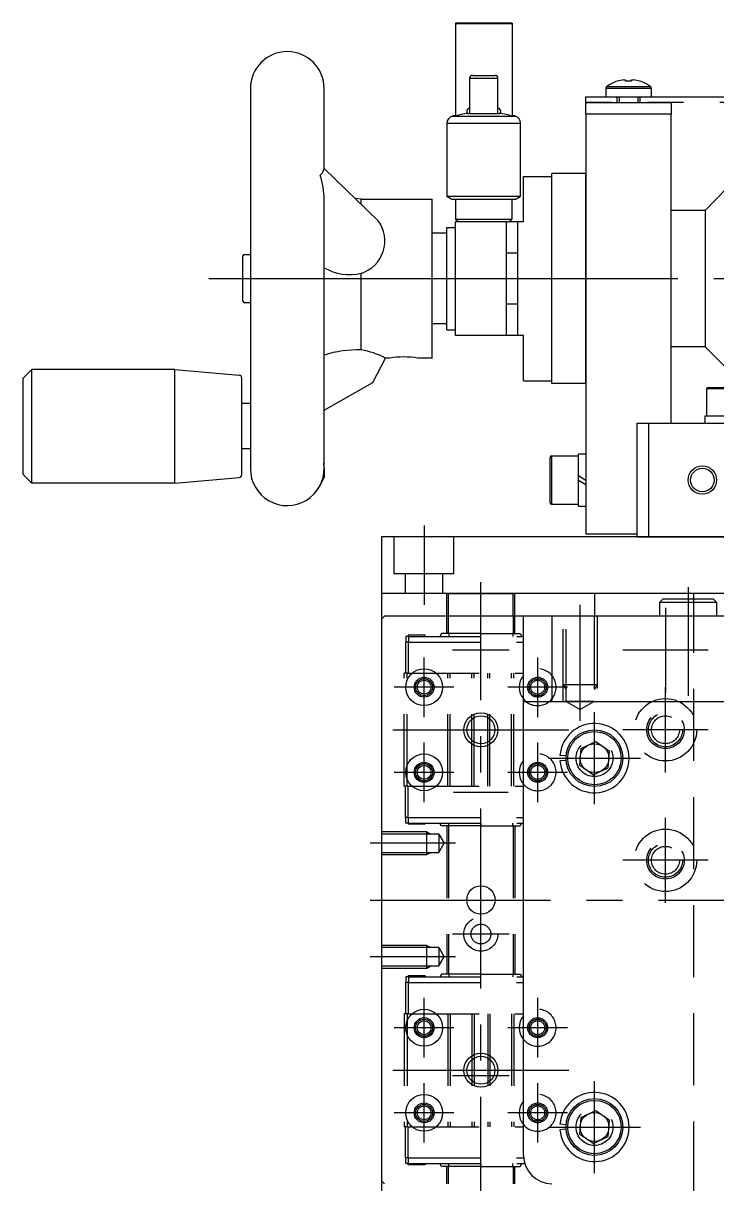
# Model space of a CAD drawing. Extents: x -48 to 540, y -15 to 565.
# Drawn here: x 325.3 to 447.5, y 116 to 320.5 of the extents above; entities that cross this region are included whole.
import ezdxf

# ---------------------------------------------------------------- set-up
doc = ezdxf.new("R2010")
doc.units = 0
for name, pattern in [('CENTER', [50.8, 31.75, -6.35, 6.35, -6.35]), ('DASHED', [19.05, 12.7, -6.35]), ('PHANTOM', [63.5, 31.75, -6.35, 6.35, -6.35, 6.35, -6.35])]:
    doc.linetypes.add(name, pattern=pattern)
doc.layers.get('0').update_dxf_attribs({"linetype": 'CONTINUOUS'})
doc.layers.add('CENTER', color=1, linetype='CENTER')
doc.layers.add('SCALE', color=7, linetype='CONTINUOUS')

msp = doc.modelspace()

# ---------------------------------------------------------------- linework, layer by layer
at = {"color": 7, "linetype": 'CONTINUOUS'}
for p, q in [((401.44, 320.5), (401.44, 320.38)), ((401.44, 320.38), (401.44, 304.12)), ((411.44, 320.38), (401.44, 320.38)), ((411.44, 320.5), (411.44, 320.38)), ((411.44, 320.38), (411.44, 304.12)), ((404.44, 311.3), (408.44, 311.3)), ((365.34, 309), (365.34, 242)), ((378.34, 294.88), (378.34, 309)), ((403.94, 310.8), (408.94, 310.8)), ((427.94, 309.04), (427.94, 307.5)), ((427.94, 309.04), (431.94, 309.04)), ((428.09, 309.33), (431.94, 309.33)), ((429.96, 310.27), (429.95, 310.29)), ((431.07, 310.52), (431.42, 310.52)), ((431.42, 310.52), (431.42, 310.27)), ((431.94, 309.33), (435.79, 309.33)), ((431.94, 309.04), (435.94, 309.04)), ((432.45, 310.52), (432.81, 310.52)), ((432.45, 310.27), (432.45, 310.52)), ((433.93, 310.29), (433.92, 310.27)), ((435.94, 309.04), (435.94, 307.5)), ((427.94, 307.5), (431.94, 307.5)), ((429.94, 306.5), (429.94, 307.3)), ((431.94, 307.5), (435.94, 307.5)), ((433.94, 307.3), (433.94, 306.5)), ((424.44, 304.5), (424.44, 306.5)), ((424.44, 306.5), (439.44, 306.5)), ((439.44, 306.5), (439.44, 304.5)), ((399.94, 302.86), (412.94, 302.86)), ((400.91, 304.12), (411.97, 304.12)), ((403.6, 304.62), (409.28, 304.62)), ((439.44, 304.5), (424.44, 304.5)), ((424.44, 304.5), (424.44, 230.5)), ((439.44, 250), (439.44, 304.5)), ((387.87, 285.69), (378.34, 294.88)), ((413.44, 293.5), (418.44, 293.5)), ((413.44, 285.5), (413.44, 293.5)), ((418.44, 257), (418.44, 294)), ((424.44, 257), (424.44, 294)), ((449.23, 291.43), (445.44, 287.5)), ((378.34, 242.14), (378.34, 289.39)), ((384.84, 289.5), (383.83, 289.59)), ((384.84, 289.5), (397.34, 289.5)), ((384.84, 288.61), (384.84, 289.5)), ((397.34, 261.5), (397.34, 289.5)), ((399.94, 290), (412.94, 290)), ((400.81, 289.5), (412.07, 289.5)), ((445.44, 287.5), (439.44, 287.5)), ((445.44, 287.5), (445.44, 275.5)), ((399.94, 284.5), (401.44, 284.5)), ((399.94, 266.5), (399.94, 284.5)), ((401.44, 286), (411.44, 286)), ((401.44, 265.5), (401.44, 285.5)), ((401.44, 266.5), (401.44, 284.5)), ((410.44, 265.5), (410.44, 285.5)), ((412.44, 265.5), (412.44, 285.5)), ((399.94, 283.5), (397.34, 283.5)), ((364.04, 271.5), (364.04, 279.5)), ((364.29, 279.75), (365.34, 279.75)), ((384.84, 262.94), (384.84, 276.43)), ((445.44, 275.5), (445.44, 263.5)), ((365.34, 271.25), (364.29, 271.25)), ((399.94, 267.5), (397.34, 267.5)), ((399.94, 266.5), (401.44, 266.5)), ((413.44, 257.5), (413.44, 265.5)), ((445.44, 263.5), (439.44, 263.5)), ((445.44, 263.5), (451.44, 257.5)), ((386.91, 257.17), (389.14, 261.5)), ((389.84, 261.5), (389.14, 261.5)), ((397.34, 261.5), (394.84, 261.5)), ((325.34, 257.98), (326.84, 259.48)), ((325.34, 240.98), (325.34, 257.98)), ((352.01, 259.48), (326.84, 259.48)), ((326.84, 239.48), (326.84, 259.48)), ((352.01, 259.48), (363.38, 258.48)), ((352.01, 239.48), (352.01, 259.48)), ((363.84, 240.97), (363.84, 257.98)), ((378.34, 252.33), (386.91, 257.17)), ((413.44, 257.5), (418.44, 257.5)), ((454.19, 256.05), (445.69, 256.05)), ((445.69, 256.05), (445.69, 251.3)), ((445.94, 256.3), (453.94, 256.3)), ((365.34, 253.48), (363.84, 253.48)), ((433.44, 250), (439.44, 250)), ((433.44, 230.5), (433.44, 250)), ((435.44, 250), (435.44, 230)), ((435.44, 250), (491.44, 250)), ((445.35, 251.3), (445.35, 250)), ((445.35, 251.3), (454.54, 251.3)), ((365.34, 245.48), (363.84, 245.48)), ((418.14, 240), (418.14, 244)), ((418.39, 244.25), (418.39, 240)), ((418.39, 244.25), (423.14, 244.25)), ((423.14, 244.6), (424.44, 244.6)), ((423.14, 235.4), (423.14, 244.6)), ((378.34, 242.14), (378.29, 243.04)), ((378.29, 243.04), (378.34, 242.98)), ((378.34, 242.14), (378.34, 240.43)), ((326.84, 239.48), (325.34, 240.98)), ((352.01, 239.48), (326.84, 239.48)), ((352.01, 239.48), (363.38, 240.47)), ((377.62, 239.04), (378.34, 240.43)), ((418.14, 236), (418.14, 240)), ((418.39, 240), (418.39, 235.75)), ((423.14, 240.81), (424.44, 240)), ((423.14, 240), (424.44, 239.19)), ((418.39, 235.75), (423.14, 235.75)), ((423.14, 235.4), (424.44, 235.4)), ((538.44, 230), (388.44, 230)), ((388.44, 230), (388.44, 0)), ((424.44, 230.5), (433.44, 230.5)), ((433.44, 230), (433.44, 230.5)), ((433.44, 230), (493.44, 230)), ((493.44, 230), (435.44, 230)), ((538.44, 220), (388.44, 220)), ((399.94, 220), (411.94, 220)), ((399.94, 216), (399.94, 220)), ((400.24, 216), (400.24, 220)), ((411.64, 216), (411.64, 220)), ((411.94, 216), (411.94, 220)), ((425.94, 220), (425.94, 216)), ((437.44, 218.5), (438.04, 219.1)), ((438.04, 219.1), (446.84, 219.1)), ((446.84, 219.1), (447.44, 218.5)), ((437.44, 218.5), (447.44, 218.5)), ((437.44, 216), (437.44, 218.5)), ((447.44, 218.5), (447.44, 216)), ((388.94, 216), (388.44, 215.5)), ((388.94, 216), (388.44, 215.5)), ((388.44, 215.5), (388.44, 116.5)), ((388.44, 215.5), (388.44, 116.5)), ((537.94, 216), (388.94, 216)), ((413.44, 121), (413.44, 216)), ((418.44, 216), (413.44, 216)), ((418.44, 216), (418.44, 201)), ((413.44, 201), (513.44, 201)), ((423.54, 192.69), (423.28, 189.77)), ((423.54, 192.69), (426.2, 193.92)), ((426.2, 193.92), (428.6, 192.23)), ((428.34, 189.31), (428.6, 192.23)), ((420.96, 191.39), (419.86, 191.48)), ((420.96, 190.61), (419.86, 190.52)), ((425.68, 188.08), (423.28, 189.77)), ((425.68, 188.08), (428.34, 189.31)), ((423.54, 127.69), (426.2, 128.92)), ((426.2, 128.92), (428.6, 127.23)), ((423.54, 127.69), (423.28, 124.77)), ((428.34, 124.31), (428.6, 127.23)), ((420.96, 126.39), (419.86, 126.48)), ((420.96, 125.61), (419.86, 125.52)), ((425.68, 123.08), (423.28, 124.77)), ((425.68, 123.08), (428.34, 124.31)), ((388.94, 116), (388.44, 116.5)), ((388.94, 116), (388.44, 116.5))]:
    msp.add_line(p, q, dxfattribs=at)
at = {"color": 3, "linetype": 'PHANTOM'}
for p, q in [((424.44, 306.5), (424.44, 307.5)), ((424.44, 306.5), (424.44, 307.5)), ((424.44, 307.5), (492.44, 307.5)), ((492.44, 306.5), (424.44, 306.5))]:
    msp.add_line(p, q, dxfattribs=at)
at = {"color": 3, "linetype": 'CONTINUOUS'}
for p, q in [((430.32, 306.5), (430.32, 307.5)), ((433.56, 307.5), (433.56, 306.5))]:
    msp.add_line(p, q, dxfattribs=at)
at = {"color": 7}
msp.add_line((410.94, 285.5), (401.94, 285.5), dxfattribs=at)
at = {"color": 1, "linetype": 'CENTER'}
msp.add_line((358.04, 275.5), (459.74, 275.5), dxfattribs=at)
at = {"color": 3, "linetype": 'DASHED'}
for p, q in [((390.69, 223.5), (390.69, 230)), ((401.19, 223.5), (401.19, 230)), ((401.19, 223.5), (390.69, 223.5)), ((392.64, 220), (392.64, 223.5)), ((399.24, 220), (399.24, 223.5)), ((443.44, 0), (443.44, 220)), ((399.94, 212.95), (399.94, 216)), ((400.24, 212.95), (400.24, 216)), ((411.64, 216), (411.64, 212.95)), ((411.94, 212.95), (411.94, 216)), ((420.44, 201), (420.44, 216)), ((420.98, 201), (420.98, 216)), ((425.9, 216), (425.9, 201)), ((426.44, 216), (426.44, 201)), ((399.01, 212.95), (398.71, 212.45)), ((400.31, 212.95), (399.01, 212.95)), ((400.31, 212.95), (400.31, 212.45)), ((405.94, 212.95), (400.31, 212.95)), ((405.94, 212.95), (411.57, 212.95)), ((405.94, 212.45), (405.94, 212.95)), ((411.57, 212.95), (411.57, 212.45)), ((411.57, 212.95), (412.87, 212.95)), ((412.87, 212.95), (413.17, 212.45)), ((393.14, 211.45), (392.64, 211.45)), ((392.64, 211.45), (392.64, 205.95)), ((392.69, 212.45), (392.69, 211.45)), ((393.19, 212.45), (392.69, 212.45)), ((393.14, 212.65), (393.14, 212.45)), ((396.14, 212.65), (393.14, 212.65)), ((393.14, 211.45), (413.44, 211.45)), ((393.14, 211.45), (393.14, 205.95)), ((393.19, 212.45), (413.44, 212.45)), ((393.19, 212.45), (393.19, 211.45)), ((396.14, 212.45), (396.14, 212.65)), ((392.44, 186.05), (392.44, 205.95)), ((392.94, 205.95), (392.44, 205.95)), ((392.94, 205.95), (413.44, 205.95)), ((392.94, 186.05), (392.94, 205.95)), ((400.14, 186.05), (400.14, 205.95)), ((400.54, 186.05), (400.54, 205.95)), ((404.34, 186.05), (404.34, 205.95)), ((404.74, 186.05), (404.74, 205.95)), ((407.14, 186.05), (407.14, 205.95)), ((407.54, 186.05), (407.54, 205.95)), ((411.34, 186.05), (411.34, 205.95)), ((411.74, 186.05), (411.74, 205.95)), ((420.44, 204), (426.44, 204)), ((420.44, 204), (420.98, 203.06)), ((426.44, 204), (425.9, 203.06)), ((420.98, 201), (423.44, 199.58)), ((425.9, 201), (420.98, 201)), ((425.9, 201), (423.44, 199.58)), ((392.94, 186.05), (392.44, 186.05)), ((392.64, 180.55), (392.64, 186.05)), ((392.94, 186.05), (413.44, 186.05)), ((393.14, 180.55), (393.14, 186.05)), ((393.14, 180.55), (392.64, 180.55)), ((392.69, 179.55), (392.69, 180.55)), ((393.14, 180.55), (413.44, 180.55)), ((393.19, 179.55), (393.19, 180.55)), ((396.44, 178), (388.44, 178)), ((393.19, 179.55), (392.69, 179.55)), ((393.14, 179.55), (393.14, 179.35)), ((396.14, 179.35), (393.14, 179.35)), ((393.19, 179.55), (413.44, 179.55)), ((396.14, 179.35), (396.14, 179.55)), ((396.44, 178), (397.1, 177.62)), ((396.44, 174), (396.44, 178)), ((399.01, 179.05), (398.71, 179.55)), ((400.31, 179.05), (399.01, 179.05)), ((399.94, 179.05), (399.94, 152.95)), ((400.24, 179.05), (400.24, 152.95)), ((400.31, 179.05), (400.31, 179.55)), ((405.94, 179.05), (400.31, 179.05)), ((405.94, 179.55), (405.94, 179.05)), ((405.94, 179.05), (411.57, 179.05)), ((411.57, 179.05), (411.57, 179.55)), ((411.57, 179.05), (412.87, 179.05)), ((411.64, 179.05), (411.64, 152.95)), ((411.94, 179.05), (411.94, 152.95)), ((412.87, 179.05), (413.17, 179.55)), ((398.54, 177.62), (388.44, 177.62)), ((398.54, 177.62), (399.48, 176)), ((398.54, 177.62), (398.54, 174.38)), ((398.54, 174.38), (399.48, 176)), ((388.44, 174.38), (398.54, 174.38)), ((388.44, 174), (396.44, 174)), ((396.44, 174), (397.1, 174.38)), ((396.44, 158), (388.44, 158)), ((398.54, 157.62), (388.44, 157.62)), ((396.44, 158), (397.1, 157.62)), ((396.44, 154), (396.44, 158)), ((398.54, 157.62), (399.48, 156)), ((398.54, 157.62), (398.54, 154.38)), ((398.54, 154.38), (399.48, 156)), ((388.44, 154.38), (398.54, 154.38)), ((388.44, 154), (396.44, 154)), ((396.44, 154), (397.1, 154.38)), ((392.64, 151.45), (392.64, 145.95)), ((393.14, 151.45), (392.64, 151.45)), ((392.69, 152.45), (392.69, 151.45)), ((393.19, 152.45), (392.69, 152.45)), ((393.14, 152.45), (393.14, 152.65)), ((396.14, 152.65), (393.14, 152.65)), ((393.14, 151.45), (413.44, 151.45)), ((393.14, 151.45), (393.14, 145.95)), ((393.19, 152.45), (413.44, 152.45)), ((393.19, 152.45), (393.19, 151.45)), ((396.14, 152.65), (396.14, 152.45)), ((399.01, 152.95), (398.71, 152.45)), ((400.31, 152.95), (399.01, 152.95)), ((405.94, 152.95), (400.31, 152.95)), ((400.31, 152.95), (400.31, 152.45)), ((405.94, 152.95), (411.57, 152.95)), ((405.94, 152.45), (405.94, 152.95)), ((411.57, 152.95), (412.87, 152.95)), ((411.57, 152.95), (411.57, 152.45)), ((412.87, 152.95), (413.17, 152.45)), ((392.44, 145.95), (392.44, 126.05)), ((392.94, 145.95), (392.44, 145.95)), ((392.94, 145.95), (413.44, 145.95)), ((392.94, 145.95), (392.94, 126.05)), ((400.14, 145.95), (400.14, 126.05)), ((400.54, 145.95), (400.54, 126.05)), ((404.34, 145.95), (404.34, 126.05)), ((404.74, 145.95), (404.74, 126.05)), ((407.14, 145.95), (407.14, 126.05)), ((407.54, 145.95), (407.54, 126.05)), ((411.34, 145.95), (411.34, 126.05)), ((411.74, 145.95), (411.74, 126.05)), ((392.94, 126.05), (392.44, 126.05)), ((392.64, 120.55), (392.64, 126.05)), ((392.94, 126.05), (413.44, 126.05)), ((393.14, 120.55), (393.14, 126.05)), ((393.14, 120.55), (392.64, 120.55)), ((392.69, 119.55), (392.69, 120.55)), ((393.19, 119.55), (392.69, 119.55)), ((393.14, 120.55), (413.46, 120.55)), ((393.14, 119.35), (393.14, 119.55)), ((396.14, 119.35), (393.14, 119.35)), ((393.19, 119.55), (393.19, 120.55)), ((393.19, 119.55), (413.65, 119.55)), ((396.14, 119.55), (396.14, 119.35)), ((399.01, 119.05), (398.71, 119.55)), ((400.31, 119.05), (399.01, 119.05)), ((399.94, 116), (399.94, 119.05)), ((400.24, 116), (400.24, 119.05)), ((400.31, 119.05), (400.31, 119.55)), ((405.94, 119.05), (400.31, 119.05)), ((405.94, 119.55), (405.94, 119.05)), ((405.94, 119.05), (411.57, 119.05)), ((411.57, 119.05), (411.57, 119.55)), ((411.57, 119.05), (412.87, 119.05)), ((411.64, 119.05), (411.64, 116)), ((411.94, 116), (411.94, 119.05)), ((412.87, 119.05), (413.17, 119.55))]:
    msp.add_line(p, q, dxfattribs=at)
at = {"color": 7}
for points in [[(411.44, 320.5, 0), (411.28, 320.5, 0), (411.12, 320.5, 0), (410.96, 320.5, 0), (410.8, 320.5, 0), (410.65, 320.5, 0), (410.49, 320.5, 0), (410.33, 320.5, 0), (410.17, 320.5, 0), (410.01, 320.5, 0), (409.85, 320.5, 0), (409.69, 320.5, 0), (409.53, 320.5, 0), (409.38, 320.5, 0), (409.22, 320.5, 0), (409.06, 320.5, 0), (408.9, 320.5, 0), (408.74, 320.5, 0), (408.58, 320.5, 0), (408.42, 320.5, 0), (408.26, 320.5, 0), (408.11, 320.5, 0), (407.95, 320.5, 0), (407.79, 320.5, 0), (407.63, 320.5, 0), (407.47, 320.5, 0), (407.31, 320.5, 0), (407.15, 320.5, 0), (406.99, 320.5, 0), (406.84, 320.5, 0), (406.68, 320.5, 0), (406.52, 320.5, 0), (406.36, 320.5, 0), (406.2, 320.5, 0), (406.04, 320.5, 0), (405.88, 320.5, 0), (405.73, 320.5, 0), (405.57, 320.5, 0), (405.41, 320.5, 0), (405.25, 320.5, 0), (405.09, 320.5, 0), (404.93, 320.5, 0), (404.77, 320.5, 0), (404.61, 320.5, 0), (404.46, 320.5, 0), (404.3, 320.5, 0), (404.14, 320.5, 0), (403.98, 320.5, 0), (403.82, 320.5, 0), (403.66, 320.5, 0), (403.5, 320.5, 0), (403.34, 320.5, 0), (403.19, 320.5, 0), (403.03, 320.5, 0), (402.87, 320.5, 0), (402.71, 320.5, 0), (402.55, 320.5, 0), (402.39, 320.5, 0), (402.23, 320.5, 0), (402.07, 320.5, 0), (401.92, 320.5, 0), (401.76, 320.5, 0), (401.6, 320.5, 0), (401.44, 320.5, 0)], [(403.94, 310.8, 0), (403.94, 310.7, 0), (403.94, 310.6, 0), (403.94, 310.5, 0), (403.94, 310.41, 0), (403.94, 310.31, 0), (403.94, 310.21, 0), (403.94, 310.11, 0), (403.94, 310.01, 0), (403.94, 309.92, 0), (403.94, 309.82, 0), (403.94, 309.72, 0), (403.94, 309.62, 0), (403.94, 309.53, 0), (403.94, 309.43, 0), (403.94, 309.33, 0), (403.94, 309.23, 0), (403.94, 309.13, 0), (403.94, 309.03, 0), (403.94, 308.94, 0), (403.94, 308.84, 0), (403.94, 308.74, 0), (403.94, 308.64, 0), (403.94, 308.54, 0), (403.94, 308.45, 0), (403.94, 308.35, 0), (403.94, 308.25, 0), (403.94, 308.15, 0), (403.94, 308.05, 0), (403.94, 307.96, 0), (403.94, 307.86, 0), (403.94, 307.76, 0), (403.94, 307.66, 0), (403.94, 307.56, 0), (403.94, 307.47, 0), (403.94, 307.37, 0), (403.94, 307.27, 0), (403.94, 307.17, 0), (403.94, 307.07, 0), (403.94, 306.98, 0), (403.94, 306.88, 0), (403.94, 306.78, 0), (403.94, 306.68, 0), (403.94, 306.58, 0), (403.94, 306.48, 0), (403.94, 306.39, 0), (403.94, 306.29, 0), (403.94, 306.19, 0), (403.94, 306.09, 0), (403.94, 305.99, 0), (403.94, 305.9, 0), (403.94, 305.8, 0), (403.94, 305.7, 0), (403.94, 305.6, 0), (403.94, 305.5, 0), (403.94, 305.41, 0), (403.94, 305.31, 0), (403.94, 305.21, 0), (403.94, 305.11, 0), (403.94, 305.01, 0), (403.94, 304.92, 0), (403.94, 304.82, 0), (403.94, 304.72, 0), (403.94, 304.62, 0)], [(408.94, 304.62, 0), (408.94, 304.72, 0), (408.94, 304.82, 0), (408.94, 304.92, 0), (408.94, 305.01, 0), (408.94, 305.11, 0), (408.94, 305.21, 0), (408.94, 305.31, 0), (408.94, 305.41, 0), (408.94, 305.5, 0), (408.94, 305.6, 0), (408.94, 305.7, 0), (408.94, 305.8, 0), (408.94, 305.9, 0), (408.94, 305.99, 0), (408.94, 306.09, 0), (408.94, 306.19, 0), (408.94, 306.29, 0), (408.94, 306.39, 0), (408.94, 306.48, 0), (408.94, 306.58, 0), (408.94, 306.68, 0), (408.94, 306.78, 0), (408.94, 306.88, 0), (408.94, 306.98, 0), (408.94, 307.07, 0), (408.94, 307.17, 0), (408.94, 307.27, 0), (408.94, 307.37, 0), (408.94, 307.47, 0), (408.94, 307.56, 0), (408.94, 307.66, 0), (408.94, 307.76, 0), (408.94, 307.86, 0), (408.94, 307.96, 0), (408.94, 308.05, 0), (408.94, 308.15, 0), (408.94, 308.25, 0), (408.94, 308.35, 0), (408.94, 308.45, 0), (408.94, 308.54, 0), (408.94, 308.64, 0), (408.94, 308.74, 0), (408.94, 308.84, 0), (408.94, 308.94, 0), (408.94, 309.03, 0), (408.94, 309.13, 0), (408.94, 309.23, 0), (408.94, 309.33, 0), (408.94, 309.43, 0), (408.94, 309.53, 0), (408.94, 309.62, 0), (408.94, 309.72, 0), (408.94, 309.82, 0), (408.94, 309.92, 0), (408.94, 310.01, 0), (408.94, 310.11, 0), (408.94, 310.21, 0), (408.94, 310.31, 0), (408.94, 310.41, 0), (408.94, 310.5, 0), (408.94, 310.6, 0), (408.94, 310.7, 0), (408.94, 310.8, 0)], [(399.94, 302.86, 0), (399.94, 302.66, 0), (399.94, 302.45, 0), (399.94, 302.25, 0), (399.94, 302.05, 0), (399.94, 301.84, 0), (399.94, 301.64, 0), (399.94, 301.43, 0), (399.94, 301.23, 0), (399.94, 301.02, 0), (399.94, 300.82, 0), (399.94, 300.62, 0), (399.94, 300.41, 0), (399.94, 300.21, 0), (399.94, 300, 0), (399.94, 299.8, 0), (399.94, 299.6, 0), (399.94, 299.39, 0), (399.94, 299.19, 0), (399.94, 298.98, 0), (399.94, 298.78, 0), (399.94, 298.57, 0), (399.94, 298.37, 0), (399.94, 298.17, 0), (399.94, 297.96, 0), (399.94, 297.76, 0), (399.94, 297.55, 0), (399.94, 297.35, 0), (399.94, 297.14, 0), (399.94, 296.94, 0), (399.94, 296.74, 0), (399.94, 296.53, 0), (399.94, 296.33, 0), (399.94, 296.12, 0), (399.94, 295.92, 0), (399.94, 295.72, 0), (399.94, 295.51, 0), (399.94, 295.31, 0), (399.94, 295.1, 0), (399.94, 294.9, 0), (399.94, 294.7, 0), (399.94, 294.49, 0), (399.94, 294.29, 0), (399.94, 294.08, 0), (399.94, 293.88, 0), (399.94, 293.67, 0), (399.94, 293.47, 0), (399.94, 293.27, 0), (399.94, 293.06, 0), (399.94, 292.86, 0), (399.94, 292.65, 0), (399.94, 292.45, 0), (399.94, 292.25, 0), (399.94, 292.04, 0), (399.94, 291.84, 0), (399.94, 291.63, 0), (399.94, 291.43, 0), (399.94, 291.23, 0), (399.94, 291.02, 0), (399.94, 290.82, 0), (399.94, 290.61, 0), (399.94, 290.41, 0), (399.94, 290.2, 0), (399.94, 290, 0)], [(412.94, 290, 0), (412.94, 290.2, 0), (412.94, 290.41, 0), (412.94, 290.61, 0), (412.94, 290.82, 0), (412.94, 291.02, 0), (412.94, 291.23, 0), (412.94, 291.43, 0), (412.94, 291.63, 0), (412.94, 291.84, 0), (412.94, 292.04, 0), (412.94, 292.25, 0), (412.94, 292.45, 0), (412.94, 292.65, 0), (412.94, 292.86, 0), (412.94, 293.06, 0), (412.94, 293.27, 0), (412.94, 293.47, 0), (412.94, 293.67, 0), (412.94, 293.88, 0), (412.94, 294.08, 0), (412.94, 294.29, 0), (412.94, 294.49, 0), (412.94, 294.7, 0), (412.94, 294.9, 0), (412.94, 295.1, 0), (412.94, 295.31, 0), (412.94, 295.51, 0), (412.94, 295.72, 0), (412.94, 295.92, 0), (412.94, 296.12, 0), (412.94, 296.33, 0), (412.94, 296.53, 0), (412.94, 296.74, 0), (412.94, 296.94, 0), (412.94, 297.14, 0), (412.94, 297.35, 0), (412.94, 297.55, 0), (412.94, 297.76, 0), (412.94, 297.96, 0), (412.94, 298.17, 0), (412.94, 298.37, 0), (412.94, 298.57, 0), (412.94, 298.78, 0), (412.94, 298.98, 0), (412.94, 299.19, 0), (412.94, 299.39, 0), (412.94, 299.6, 0), (412.94, 299.8, 0), (412.94, 300, 0), (412.94, 300.21, 0), (412.94, 300.41, 0), (412.94, 300.62, 0), (412.94, 300.82, 0), (412.94, 301.02, 0), (412.94, 301.23, 0), (412.94, 301.43, 0), (412.94, 301.64, 0), (412.94, 301.84, 0), (412.94, 302.05, 0), (412.94, 302.25, 0), (412.94, 302.45, 0), (412.94, 302.66, 0), (412.94, 302.86, 0)], [(399.94, 290, 0), (399.95, 289.99, 0), (399.97, 289.98, 0), (399.98, 289.98, 0), (399.99, 289.97, 0), (400.01, 289.96, 0), (400.02, 289.95, 0), (400.04, 289.94, 0), (400.05, 289.94, 0), (400.06, 289.93, 0), (400.08, 289.92, 0), (400.09, 289.91, 0), (400.1, 289.9, 0), (400.12, 289.9, 0), (400.13, 289.89, 0), (400.15, 289.88, 0), (400.16, 289.87, 0), (400.17, 289.86, 0), (400.19, 289.86, 0), (400.2, 289.85, 0), (400.21, 289.84, 0), (400.23, 289.83, 0), (400.24, 289.83, 0), (400.26, 289.82, 0), (400.27, 289.81, 0), (400.28, 289.8, 0), (400.3, 289.79, 0), (400.31, 289.79, 0), (400.32, 289.78, 0), (400.34, 289.77, 0), (400.35, 289.76, 0), (400.37, 289.75, 0), (400.38, 289.75, 0), (400.39, 289.74, 0), (400.41, 289.73, 0), (400.42, 289.72, 0), (400.43, 289.71, 0), (400.45, 289.71, 0), (400.46, 289.7, 0), (400.48, 289.69, 0), (400.49, 289.68, 0), (400.5, 289.67, 0), (400.52, 289.67, 0), (400.53, 289.66, 0), (400.54, 289.65, 0), (400.56, 289.64, 0), (400.57, 289.64, 0), (400.59, 289.63, 0), (400.6, 289.62, 0), (400.61, 289.61, 0), (400.63, 289.6, 0), (400.64, 289.6, 0), (400.65, 289.59, 0), (400.67, 289.58, 0), (400.68, 289.57, 0), (400.7, 289.56, 0), (400.71, 289.56, 0), (400.72, 289.55, 0), (400.74, 289.54, 0), (400.75, 289.53, 0), (400.76, 289.52, 0), (400.78, 289.52, 0), (400.79, 289.51, 0), (400.81, 289.5, 0)], [(401.44, 289.5, 0), (401.44, 289.44, 0), (401.44, 289.39, 0), (401.44, 289.33, 0), (401.44, 289.28, 0), (401.44, 289.22, 0), (401.44, 289.17, 0), (401.44, 289.11, 0), (401.44, 289.06, 0), (401.44, 289, 0), (401.44, 288.94, 0), (401.44, 288.89, 0), (401.44, 288.83, 0), (401.44, 288.78, 0), (401.44, 288.72, 0), (401.44, 288.67, 0), (401.44, 288.61, 0), (401.44, 288.56, 0), (401.44, 288.5, 0), (401.44, 288.44, 0), (401.44, 288.39, 0), (401.44, 288.33, 0), (401.44, 288.28, 0), (401.44, 288.22, 0), (401.44, 288.17, 0), (401.44, 288.11, 0), (401.44, 288.06, 0), (401.44, 288, 0), (401.44, 287.94, 0), (401.44, 287.89, 0), (401.44, 287.83, 0), (401.44, 287.78, 0), (401.44, 287.72, 0), (401.44, 287.67, 0), (401.44, 287.61, 0), (401.44, 287.56, 0), (401.44, 287.5, 0), (401.44, 287.44, 0), (401.44, 287.39, 0), (401.44, 287.33, 0), (401.44, 287.28, 0), (401.44, 287.22, 0), (401.44, 287.17, 0), (401.44, 287.11, 0), (401.44, 287.06, 0), (401.44, 287, 0), (401.44, 286.94, 0), (401.44, 286.89, 0), (401.44, 286.83, 0), (401.44, 286.78, 0), (401.44, 286.72, 0), (401.44, 286.67, 0), (401.44, 286.61, 0), (401.44, 286.56, 0), (401.44, 286.5, 0), (401.44, 286.44, 0), (401.44, 286.39, 0), (401.44, 286.33, 0), (401.44, 286.28, 0), (401.44, 286.22, 0), (401.44, 286.17, 0), (401.44, 286.11, 0), (401.44, 286.06, 0), (401.44, 286, 0)], [(411.44, 286, 0), (411.44, 286.06, 0), (411.44, 286.11, 0), (411.44, 286.17, 0), (411.44, 286.22, 0), (411.44, 286.28, 0), (411.44, 286.33, 0), (411.44, 286.39, 0), (411.44, 286.44, 0), (411.44, 286.5, 0), (411.44, 286.56, 0), (411.44, 286.61, 0), (411.44, 286.67, 0), (411.44, 286.72, 0), (411.44, 286.78, 0), (411.44, 286.83, 0), (411.44, 286.89, 0), (411.44, 286.94, 0), (411.44, 287, 0), (411.44, 287.06, 0), (411.44, 287.11, 0), (411.44, 287.17, 0), (411.44, 287.22, 0), (411.44, 287.28, 0), (411.44, 287.33, 0), (411.44, 287.39, 0), (411.44, 287.44, 0), (411.44, 287.5, 0), (411.44, 287.56, 0), (411.44, 287.61, 0), (411.44, 287.67, 0), (411.44, 287.72, 0), (411.44, 287.78, 0), (411.44, 287.83, 0), (411.44, 287.89, 0), (411.44, 287.94, 0), (411.44, 288, 0), (411.44, 288.06, 0), (411.44, 288.11, 0), (411.44, 288.17, 0), (411.44, 288.22, 0), (411.44, 288.28, 0), (411.44, 288.33, 0), (411.44, 288.39, 0), (411.44, 288.44, 0), (411.44, 288.5, 0), (411.44, 288.56, 0), (411.44, 288.61, 0), (411.44, 288.67, 0), (411.44, 288.72, 0), (411.44, 288.78, 0), (411.44, 288.83, 0), (411.44, 288.89, 0), (411.44, 288.94, 0), (411.44, 289, 0), (411.44, 289.06, 0), (411.44, 289.11, 0), (411.44, 289.17, 0), (411.44, 289.22, 0), (411.44, 289.28, 0), (411.44, 289.33, 0), (411.44, 289.39, 0), (411.44, 289.44, 0), (411.44, 289.5, 0)], [(412.07, 289.5, 0), (412.09, 289.51, 0), (412.1, 289.52, 0), (412.11, 289.52, 0), (412.13, 289.53, 0), (412.14, 289.54, 0), (412.16, 289.55, 0), (412.17, 289.56, 0), (412.18, 289.56, 0), (412.2, 289.57, 0), (412.21, 289.58, 0), (412.22, 289.59, 0), (412.24, 289.6, 0), (412.25, 289.6, 0), (412.27, 289.61, 0), (412.28, 289.62, 0), (412.29, 289.63, 0), (412.31, 289.64, 0), (412.32, 289.64, 0), (412.33, 289.65, 0), (412.35, 289.66, 0), (412.36, 289.67, 0), (412.38, 289.67, 0), (412.39, 289.68, 0), (412.4, 289.69, 0), (412.42, 289.7, 0), (412.43, 289.71, 0), (412.44, 289.71, 0), (412.46, 289.72, 0), (412.47, 289.73, 0), (412.49, 289.74, 0), (412.5, 289.75, 0), (412.51, 289.75, 0), (412.53, 289.76, 0), (412.54, 289.77, 0), (412.55, 289.78, 0), (412.57, 289.79, 0), (412.58, 289.79, 0), (412.6, 289.8, 0), (412.61, 289.81, 0), (412.62, 289.82, 0), (412.64, 289.83, 0), (412.65, 289.83, 0), (412.66, 289.84, 0), (412.68, 289.85, 0), (412.69, 289.86, 0), (412.71, 289.86, 0), (412.72, 289.87, 0), (412.73, 289.88, 0), (412.75, 289.89, 0), (412.76, 289.9, 0), (412.77, 289.9, 0), (412.79, 289.91, 0), (412.8, 289.92, 0), (412.82, 289.93, 0), (412.83, 289.94, 0), (412.84, 289.94, 0), (412.86, 289.95, 0), (412.87, 289.96, 0), (412.88, 289.97, 0), (412.9, 289.98, 0), (412.91, 289.98, 0), (412.93, 289.99, 0), (412.94, 290, 0)], [(401.44, 286, 0), (401.45, 285.99, 0), (401.46, 285.98, 0), (401.46, 285.98, 0), (401.47, 285.97, 0), (401.48, 285.96, 0), (401.49, 285.95, 0), (401.49, 285.94, 0), (401.5, 285.94, 0), (401.51, 285.93, 0), (401.52, 285.92, 0), (401.53, 285.91, 0), (401.53, 285.9, 0), (401.54, 285.9, 0), (401.55, 285.89, 0), (401.56, 285.88, 0), (401.57, 285.87, 0), (401.57, 285.86, 0), (401.58, 285.86, 0), (401.59, 285.85, 0), (401.6, 285.84, 0), (401.61, 285.83, 0), (401.61, 285.83, 0), (401.62, 285.82, 0), (401.63, 285.81, 0), (401.64, 285.8, 0), (401.65, 285.79, 0), (401.65, 285.79, 0), (401.66, 285.78, 0), (401.67, 285.77, 0), (401.68, 285.76, 0), (401.69, 285.75, 0), (401.69, 285.75, 0), (401.7, 285.74, 0), (401.71, 285.73, 0), (401.72, 285.72, 0), (401.73, 285.71, 0), (401.73, 285.71, 0), (401.74, 285.7, 0), (401.75, 285.69, 0), (401.76, 285.68, 0), (401.76, 285.67, 0), (401.77, 285.67, 0), (401.78, 285.66, 0), (401.79, 285.65, 0), (401.8, 285.64, 0), (401.8, 285.64, 0), (401.81, 285.63, 0), (401.82, 285.62, 0), (401.83, 285.61, 0), (401.84, 285.6, 0), (401.84, 285.6, 0), (401.85, 285.59, 0), (401.86, 285.58, 0), (401.87, 285.57, 0), (401.88, 285.56, 0), (401.88, 285.56, 0), (401.89, 285.55, 0), (401.9, 285.54, 0), (401.91, 285.53, 0), (401.92, 285.52, 0), (401.92, 285.52, 0), (401.93, 285.51, 0), (401.94, 285.5, 0)], [(410.94, 285.5, 0), (410.95, 285.51, 0), (410.96, 285.52, 0), (410.96, 285.52, 0), (410.97, 285.53, 0), (410.98, 285.54, 0), (410.99, 285.55, 0), (410.99, 285.56, 0), (411, 285.56, 0), (411.01, 285.57, 0), (411.02, 285.58, 0), (411.03, 285.59, 0), (411.03, 285.6, 0), (411.04, 285.6, 0), (411.05, 285.61, 0), (411.06, 285.62, 0), (411.07, 285.63, 0), (411.07, 285.64, 0), (411.08, 285.64, 0), (411.09, 285.65, 0), (411.1, 285.66, 0), (411.11, 285.67, 0), (411.11, 285.67, 0), (411.12, 285.68, 0), (411.13, 285.69, 0), (411.14, 285.7, 0), (411.15, 285.71, 0), (411.15, 285.71, 0), (411.16, 285.72, 0), (411.17, 285.73, 0), (411.18, 285.74, 0), (411.19, 285.75, 0), (411.19, 285.75, 0), (411.2, 285.76, 0), (411.21, 285.77, 0), (411.22, 285.78, 0), (411.23, 285.79, 0), (411.23, 285.79, 0), (411.24, 285.8, 0), (411.25, 285.81, 0), (411.26, 285.82, 0), (411.26, 285.83, 0), (411.27, 285.83, 0), (411.28, 285.84, 0), (411.29, 285.85, 0), (411.3, 285.86, 0), (411.3, 285.86, 0), (411.31, 285.87, 0), (411.32, 285.88, 0), (411.33, 285.89, 0), (411.34, 285.9, 0), (411.34, 285.9, 0), (411.35, 285.91, 0), (411.36, 285.92, 0), (411.37, 285.93, 0), (411.38, 285.94, 0), (411.38, 285.94, 0), (411.39, 285.95, 0), (411.4, 285.96, 0), (411.41, 285.97, 0), (411.42, 285.98, 0), (411.42, 285.98, 0), (411.43, 285.99, 0), (411.44, 286, 0)]]:
    msp.add_polyline3d(points, dxfattribs=at)
at = {"color": 7, "linetype": 'CONTINUOUS'}
for points in [[(403.94, 305.58, 0), (403.93, 305.57, 0), (403.92, 305.57, 0), (403.9, 305.56, 0), (403.89, 305.55, 0), (403.88, 305.55, 0), (403.87, 305.54, 0), (403.86, 305.53, 0), (403.85, 305.53, 0), (403.84, 305.52, 0), (403.83, 305.51, 0), (403.82, 305.51, 0), (403.81, 305.5, 0), (403.8, 305.49, 0), (403.79, 305.49, 0), (403.78, 305.48, 0), (403.77, 305.47, 0), (403.76, 305.47, 0), (403.75, 305.46, 0), (403.74, 305.45, 0), (403.73, 305.45, 0), (403.72, 305.44, 0), (403.71, 305.43, 0), (403.7, 305.42, 0), (403.69, 305.42, 0), (403.68, 305.41, 0), (403.68, 305.4, 0), (403.67, 305.39, 0), (403.66, 305.39, 0), (403.65, 305.38, 0), (403.64, 305.37, 0), (403.64, 305.37, 0), (403.63, 305.36, 0), (403.62, 305.35, 0), (403.61, 305.34, 0), (403.61, 305.34, 0), (403.6, 305.33, 0), (403.59, 305.32, 0), (403.59, 305.31, 0), (403.58, 305.31, 0), (403.57, 305.3, 0), (403.57, 305.29, 0), (403.56, 305.28, 0), (403.55, 305.28, 0), (403.55, 305.27, 0), (403.54, 305.26, 0), (403.54, 305.25, 0), (403.53, 305.25, 0), (403.53, 305.24, 0), (403.52, 305.23, 0), (403.52, 305.22, 0), (403.51, 305.22, 0), (403.51, 305.21, 0), (403.5, 305.2, 0), (403.5, 305.19, 0), (403.49, 305.18, 0), (403.49, 305.18, 0), (403.49, 305.17, 0), (403.48, 305.16, 0), (403.48, 305.15, 0), (403.48, 305.15, 0), (403.47, 305.14, 0), (403.47, 305.13, 0), (403.47, 305.12, 0), (403.46, 305.12, 0), (403.46, 305.11, 0), (403.46, 305.1, 0), (403.46, 305.09, 0), (403.45, 305.08, 0), (403.45, 305.08, 0), (403.45, 305.07, 0), (403.45, 305.06, 0), (403.45, 305.05, 0), (403.45, 305.05, 0), (403.44, 305.04, 0), (403.44, 305.03, 0), (403.44, 305.02, 0), (403.44, 305.01, 0), (403.44, 305.01, 0), (403.44, 305, 0), (403.44, 304.99, 0), (403.44, 304.98, 0), (403.44, 304.97, 0), (403.44, 304.97, 0), (403.44, 304.96, 0), (403.44, 304.95, 0), (403.44, 304.94, 0), (403.44, 304.94, 0), (403.44, 304.93, 0), (403.44, 304.92, 0), (403.44, 304.91, 0), (403.45, 304.9, 0), (403.45, 304.9, 0), (403.45, 304.89, 0), (403.45, 304.88, 0), (403.45, 304.87, 0), (403.46, 304.87, 0), (403.46, 304.86, 0), (403.46, 304.85, 0), (403.46, 304.84, 0), (403.47, 304.83, 0), (403.47, 304.83, 0), (403.47, 304.82, 0), (403.47, 304.81, 0), (403.48, 304.8, 0), (403.48, 304.8, 0), (403.49, 304.79, 0), (403.49, 304.78, 0), (403.49, 304.77, 0), (403.5, 304.76, 0), (403.5, 304.76, 0), (403.51, 304.75, 0), (403.51, 304.74, 0), (403.52, 304.73, 0), (403.52, 304.73, 0), (403.52, 304.72, 0), (403.53, 304.71, 0), (403.54, 304.7, 0), (403.54, 304.7, 0), (403.55, 304.69, 0), (403.55, 304.68, 0), (403.56, 304.67, 0), (403.56, 304.67, 0), (403.57, 304.66, 0), (403.58, 304.65, 0), (403.58, 304.64, 0), (403.59, 304.64, 0), (403.6, 304.63, 0), (403.6, 304.62, 0)], [(409.28, 304.62, 0), (409.28, 304.63, 0), (409.29, 304.64, 0), (409.3, 304.64, 0), (409.3, 304.65, 0), (409.31, 304.66, 0), (409.31, 304.67, 0), (409.32, 304.67, 0), (409.33, 304.68, 0), (409.33, 304.69, 0), (409.34, 304.7, 0), (409.34, 304.7, 0), (409.35, 304.71, 0), (409.35, 304.72, 0), (409.36, 304.73, 0), (409.36, 304.73, 0), (409.37, 304.74, 0), (409.37, 304.75, 0), (409.38, 304.76, 0), (409.38, 304.76, 0), (409.39, 304.77, 0), (409.39, 304.78, 0), (409.39, 304.79, 0), (409.4, 304.8, 0), (409.4, 304.8, 0), (409.4, 304.81, 0), (409.41, 304.82, 0), (409.41, 304.83, 0), (409.41, 304.83, 0), (409.42, 304.84, 0), (409.42, 304.85, 0), (409.42, 304.86, 0), (409.42, 304.87, 0), (409.43, 304.87, 0), (409.43, 304.88, 0), (409.43, 304.89, 0), (409.43, 304.9, 0), (409.43, 304.9, 0), (409.43, 304.91, 0), (409.44, 304.92, 0), (409.44, 304.93, 0), (409.44, 304.94, 0), (409.44, 304.94, 0), (409.44, 304.95, 0), (409.44, 304.96, 0), (409.44, 304.97, 0), (409.44, 304.97, 0), (409.44, 304.98, 0), (409.44, 304.99, 0), (409.44, 305, 0), (409.44, 305.01, 0), (409.44, 305.01, 0), (409.44, 305.02, 0), (409.44, 305.03, 0), (409.43, 305.04, 0), (409.43, 305.05, 0), (409.43, 305.05, 0), (409.43, 305.06, 0), (409.43, 305.07, 0), (409.43, 305.08, 0), (409.43, 305.08, 0), (409.42, 305.09, 0), (409.42, 305.1, 0), (409.42, 305.11, 0), (409.42, 305.12, 0), (409.41, 305.12, 0), (409.41, 305.13, 0), (409.41, 305.14, 0), (409.4, 305.15, 0), (409.4, 305.15, 0), (409.4, 305.16, 0), (409.39, 305.17, 0), (409.39, 305.18, 0), (409.38, 305.18, 0), (409.38, 305.19, 0), (409.38, 305.2, 0), (409.37, 305.21, 0), (409.37, 305.22, 0), (409.36, 305.22, 0), (409.36, 305.23, 0), (409.35, 305.24, 0), (409.35, 305.25, 0), (409.34, 305.25, 0), (409.34, 305.26, 0), (409.33, 305.27, 0), (409.32, 305.28, 0), (409.32, 305.28, 0), (409.31, 305.29, 0), (409.31, 305.3, 0), (409.3, 305.31, 0), (409.29, 305.31, 0), (409.29, 305.32, 0), (409.28, 305.33, 0), (409.27, 305.34, 0), (409.27, 305.34, 0), (409.26, 305.35, 0), (409.25, 305.36, 0), (409.24, 305.37, 0), (409.24, 305.37, 0), (409.23, 305.38, 0), (409.22, 305.39, 0), (409.21, 305.39, 0), (409.2, 305.4, 0), (409.2, 305.41, 0), (409.19, 305.42, 0), (409.18, 305.42, 0), (409.17, 305.43, 0), (409.16, 305.44, 0), (409.15, 305.45, 0), (409.14, 305.45, 0), (409.13, 305.46, 0), (409.12, 305.47, 0), (409.11, 305.47, 0), (409.1, 305.48, 0), (409.09, 305.49, 0), (409.08, 305.49, 0), (409.07, 305.5, 0), (409.06, 305.51, 0), (409.05, 305.51, 0), (409.04, 305.52, 0), (409.03, 305.53, 0), (409.02, 305.53, 0), (409.01, 305.54, 0), (409, 305.55, 0), (408.99, 305.55, 0), (408.97, 305.56, 0), (408.96, 305.57, 0), (408.95, 305.57, 0), (408.94, 305.58, 0)]]:
    msp.add_polyline3d(points, dxfattribs=at)
at = {"color": 3, "linetype": 'CONTINUOUS'}
for centre, radius in [((444.94, 240), 2.5), ((395.94, 203.5), 1.5), ((405.94, 196), 3), ((395.94, 188.5), 1.5), ((395.94, 143.5), 1.5), ((405.94, 136), 3), ((395.94, 128.5), 1.5)]:
    msp.add_circle(centre, radius, dxfattribs=at)
at = {"color": 7, "linetype": 'CONTINUOUS'}
for centre, radius in [((444.94, 240), 2.07), ((395.94, 203.5), 3.25), ((395.94, 203.5), 1.75), ((395.94, 203.5), 1.23), ((405.94, 196), 2.46), ((425.94, 191), 5), ((425.94, 191), 4.7), ((395.94, 188.5), 3.25), ((395.94, 188.5), 1.75), ((395.94, 188.5), 1.23), ((405.94, 166), 2.5), ((395.94, 143.5), 3.25), ((395.94, 143.5), 1.75), ((395.94, 143.5), 1.23), ((405.94, 136), 2.46), ((395.94, 128.5), 3.25), ((425.94, 126), 5), ((395.94, 128.5), 1.75), ((395.94, 128.5), 1.23), ((425.94, 126), 4.7)]:
    msp.add_circle(centre, radius, dxfattribs=at)
at = {"color": 3, "linetype": 'DASHED'}
for centre, radius in [((415.94, 203.5), 1.75), ((415.94, 203.5), 1.5), ((415.94, 203.5), 1.23), ((438.44, 196), 5.5), ((438.44, 196), 3.3), ((438.44, 196), 3), ((438.44, 196), 2.46), ((425.94, 191), 3.25), ((415.94, 188.5), 1.75), ((415.94, 188.5), 1.5), ((415.94, 188.5), 1.23), ((438.44, 173), 5.5), ((438.44, 173), 3.3), ((438.44, 173), 3), ((438.44, 173), 2.46), ((405.94, 160), 3), ((405.94, 160), 1.75), ((415.94, 143.5), 1.75), ((415.94, 143.5), 1.5), ((415.94, 143.5), 1.23), ((415.94, 128.5), 1.75), ((415.94, 128.5), 1.5), ((415.94, 128.5), 1.23), ((425.94, 126), 3.25)]:
    msp.add_circle(centre, radius, dxfattribs=at)
for centre in [(425.94, 191), (425.94, 126)]:
    msp.add_circle(centre, 2.54)
at = {"color": 7, "linetype": 'CONTINUOUS'}
for centre, radius, start, end in [((371.84, 309), 6.5, 0, 180), ((404.44, 310.8), 0.5, 90, 180), ((408.44, 310.8), 0.5, 0, 90), ((428.3, 309.04), 0.36, 126.3584, 180), ((431.94, 304.1), 6.5, 107.8626, 126.3584), ((431.94, 304.1), 6.48, 97.6968, 107.8351), ((431.94, 303.11), 7.18, 85.8857, 94.1143), ((431.94, 304.1), 6.48, 72.1649, 82.3032), ((431.94, 304.1), 6.5, 53.6416, 72.1374), ((435.58, 309.04), 0.36, 0, 53.6416), ((429.74, 307.3), 0.2, 0, 90), ((434.14, 307.3), 0.2, 90, 180), ((401.24, 302.86), 1.3, 104.5701, 180), ((406.44, 282.86), 21.97, 103.1544, 104.5701), ((405.36, 292.09), 12.65, 97.9905, 108.0631), ((407.52, 292.09), 12.65, 71.9369, 82.0095), ((406.44, 282.86), 21.97, 75.4299, 76.8456), ((411.64, 302.86), 1.3, 0, 75.4299), ((375.14, 296.33), 3.6, 313.7895, 329.2334), ((377.52, 294.9), 0.816, 329.6799, 358.5219), ((364.86, 289.41), 13.48, 359.9182, 18.7196), ((382.98, 282.16), 6.03, 287.9436, 35.8477), ((364.29, 279.5), 0.25, 90, 180), ((382.8, 284.94), 8.75, 239.3292, 283.4595), ((364.29, 271.5), 0.25, 180, 270), ((384.3, 242.9), 20.04, 88.4678, 107.3123), ((382.72, 249.46), 13.64, 61.953, 81.0723), ((392.35, 245.16), 16.53, 81.3468, 98.7321), ((363.34, 257.98), 0.5, 0, 85), ((445.94, 256.05), 0.25, 90, 180), ((418.39, 244), 0.25, 90, 180), ((371.84, 242), 6.5, 180.0069, 1.2501), ((363.34, 240.97), 0.5, 275, 0), ((418.39, 236), 0.25, 180, 270), ((415.94, 203.5), 3.25, 140.2849, 219.7151), ((425.94, 191), 6.1, 184.5, 175.5), ((415.94, 188.5), 3.25, 140.2849, 219.7151), ((415.94, 143.5), 3.25, 140.2849, 219.7151), ((425.94, 126), 6.1, 184.5, 175.5), ((415.94, 128.5), 3.25, 140.2849, 219.7151), ((418.44, 121), 5, 180, 270)]:
    msp.add_arc(centre, radius, start, end, dxfattribs=at)
at = {"color": 3, "linetype": 'DASHED'}
for centre in [(415.94, 203.5), (415.94, 188.5), (415.94, 143.5), (415.94, 128.5)]:
    msp.add_arc(centre, 3.25, 219.7151, 140.2849, dxfattribs=at)
at = {"layer": 'CENTER', "color": 1, "linetype": 'CENTER'}
for p, q in [((364.34, 275.5), (432.34, 275.5)), ((395.94, 232), (395.94, 218)), ((405.94, -2), (405.94, 222)), ((442.44, 221.1), (442.44, 202)), ((423.44, 197.58), (423.44, 218)), ((438.44, 217.5), (438.44, 202.5)), ((395.94, 198.25), (395.94, 208.75)), ((410.94, 210), (400.94, 210)), ((415.94, 198.25), (415.94, 208.75)), ((445.94, 210), (430.94, 210)), ((401.19, 203.5), (390.69, 203.5)), ((421.19, 203.5), (410.69, 203.5)), ((438.44, 188.5), (438.44, 203.5)), ((425.94, 182.9), (425.94, 199.1)), ((390.44, 196), (421.44, 196)), ((445.94, 196), (430.94, 196)), ((395.94, 183.25), (395.94, 193.75)), ((415.94, 183.25), (415.94, 193.75)), ((417.84, 191), (434.04, 191)), ((401.19, 188.5), (390.69, 188.5)), ((421.19, 188.5), (410.69, 188.5)), ((401.14, 185), (410.74, 185)), ((438.44, 165.5), (438.44, 180.5)), ((401.48, 176), (386.44, 176)), ((445.94, 173), (430.94, 173)), ((386.44, 166), (540.44, 166)), ((410.94, 160), (400.94, 160)), ((401.48, 156), (386.44, 156)), ((395.94, 138.25), (395.94, 148.75)), ((415.94, 138.25), (415.94, 148.75)), ((401.19, 143.5), (390.69, 143.5)), ((421.19, 143.5), (410.69, 143.5)), ((390.44, 136), (421.44, 136)), ((410.94, 135), (400.94, 135)), ((395.94, 123.25), (395.94, 133.75)), ((415.94, 123.25), (415.94, 133.75)), ((425.94, 117.9), (425.94, 134.1)), ((401.19, 128.5), (390.69, 128.5)), ((421.19, 128.5), (410.69, 128.5)), ((417.84, 126), (434.04, 126))]:
    msp.add_line(p, q, dxfattribs=at)
at = {"layer": 'SCALE', "color": 7, "linetype": 'CONTINUOUS'}
for p, q in [((424.44, 294), (418.44, 294)), ((413.44, 285.5), (401.44, 285.5)), ((412.44, 280), (410.44, 280)), ((412.44, 271), (410.44, 271)), ((413.44, 265.5), (401.44, 265.5)), ((424.44, 257), (418.44, 257))]:
    msp.add_line(p, q, dxfattribs=at)

doc.saveas('drawing.dxf')
